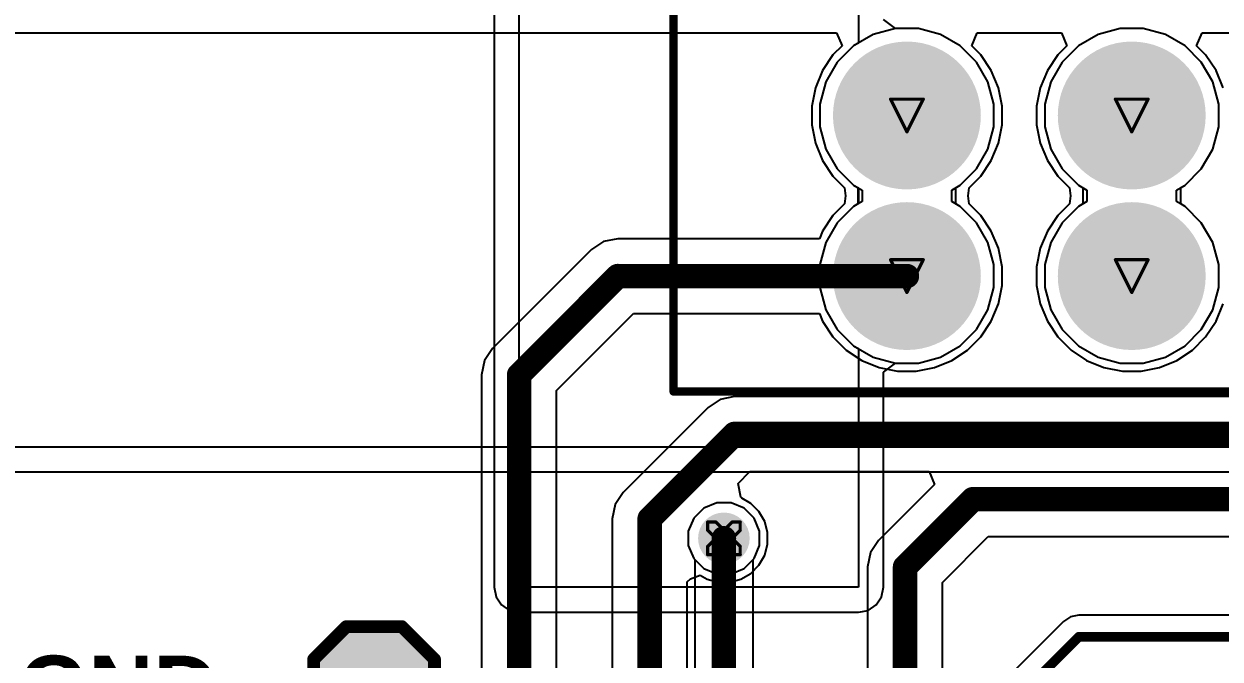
# Model space of a CAD drawing. Header units: inches. Extents: x 0 to 5379, y 0 to 5429.
# Drawn here: x 203.45 to 222.07, y 19.56 to 29.45 of the extents above; entities that cross this region are included whole.
import ezdxf

# ---------------------------------------------------------------- set-up
doc = ezdxf.new("R2010")
doc.units = ezdxf.units.IN
for name, color, linetype in [('Bottom Layer', 5, 'Continuous'), ('Bottom Solder', 6, 'Continuous'), ('Drill Drawing', 1, 'Continuous'), ('GND01', 16, 'Continuous'), ('GND02', 76, 'Continuous'), ('Multi-Layer', 9, 'Continuous'), ('Pad Holes', 156, 'Continuous'), ('PWR', 156, 'Continuous'), ('SIG 01', 90, 'Continuous'), ('Top Layer', 1, 'Continuous'), ('Top Overlay', 2, 'Continuous'), ('Top Paste', 8, 'Continuous'), ('Top Solder', 216, 'Continuous'), ('Via Holes', 16, 'Continuous')]:
    doc.layers.add(name, color=color, linetype=linetype)
doc.styles.add('Arial_Bold', font='', dxfattribs={"height": 0.2})
doc.styles.get('Arial_Bold').set_extended_font_data('Arial', bold=True)

# ---------------------------------------------------------------- blocks, each defined once
blk = doc.blocks.new('T__________6')
at = {"layer": 'Top Layer'}
blk.add_hatch(color=1, dxfattribs=at).paths.add_polyline_path([(0.381, 0.762), (-0.381, 0.762), (-0.762, 0.381), (-0.762, -0.381), (-0.381, -0.762), (0.381, -0.762), (0.762, -0.381), (0.762, 0.381)])
at = {"layer": 'Top Paste'}
blk.add_hatch(color=8, dxfattribs=at).paths.add_polyline_path([(0.381, 0.762), (-0.381, 0.762), (-0.762, 0.381), (-0.762, -0.381), (-0.381, -0.762), (0.381, -0.762), (0.762, -0.381), (0.762, 0.381)])
at = {"layer": 'Top Solder'}
blk.add_hatch(color=216, dxfattribs=at).paths.add_polyline_path([(0.432, 0.864), (-0.432, 0.864), (-0.864, 0.432), (-0.864, -0.432), (-0.432, -0.864), (0.432, -0.864), (0.864, -0.432), (0.864, 0.432)])
at = {"layer": 'Top Overlay'}
for points in [[(-0.94, 0.432, 0.2, 0.2, 0), (-0.432, 0.94, 0.2, 0.2, 0)], [(0.432, 0.94, 0.2, 0.2, 0), (-0.432, 0.94, 0.2, 0.2, 0)], [(0.94, 0.432, 0.2, 0.2, 0), (0.432, 0.94, 0.2, 0.2, 0)], [(-0.94, -0.432, 0.2, 0.2, 0), (-0.94, 0.432, 0.2, 0.2, 0)], [(0.94, -0.432, 0.2, 0.2, 0), (0.94, 0.432, 0.2, 0.2, 0)], [(-0.432, -0.94, 0.2, 0.2, 0), (-0.94, -0.432, 0.2, 0.2, 0)], [(0.432, -0.94, 0.2, 0.2, 0), (0.94, -0.432, 0.2, 0.2, 0)], [(0.432, -0.94, 0.2, 0.2, 0), (-0.432, -0.94, 0.2, 0.2, 0)]]:
    blk.add_lwpolyline(points, format="xyseb", dxfattribs=at)
for points in [[(-0.482, 0.94, 0.1, 0.1, 1), (-0.382, 0.94, 0.1, 0.1, 1)], [(-0.482, 0.94, 0.1, 0.1, 1), (-0.382, 0.94, 0.1, 0.1, 1)], [(0.382, 0.94, 0.1, 0.1, 1), (0.482, 0.94, 0.1, 0.1, 1)], [(0.382, 0.94, 0.1, 0.1, 1), (0.482, 0.94, 0.1, 0.1, 1)], [(-0.99, 0.432, 0.1, 0.1, 1), (-0.89, 0.432, 0.1, 0.1, 1)], [(-0.99, 0.432, 0.1, 0.1, 1), (-0.89, 0.432, 0.1, 0.1, 1)], [(0.89, 0.432, 0.1, 0.1, 1), (0.99, 0.432, 0.1, 0.1, 1)], [(0.89, 0.432, 0.1, 0.1, 1), (0.99, 0.432, 0.1, 0.1, 1)], [(-0.99, -0.432, 0.1, 0.1, 1), (-0.89, -0.432, 0.1, 0.1, 1)], [(-0.99, -0.432, 0.1, 0.1, 1), (-0.89, -0.432, 0.1, 0.1, 1)], [(0.89, -0.432, 0.1, 0.1, 1), (0.99, -0.432, 0.1, 0.1, 1)], [(0.89, -0.432, 0.1, 0.1, 1), (0.99, -0.432, 0.1, 0.1, 1)], [(-0.482, -0.94, 0.1, 0.1, 1), (-0.382, -0.94, 0.1, 0.1, 1)], [(-0.482, -0.94, 0.1, 0.1, 1), (-0.382, -0.94, 0.1, 0.1, 1)], [(0.382, -0.94, 0.1, 0.1, 1), (0.482, -0.94, 0.1, 0.1, 1)], [(0.382, -0.94, 0.1, 0.1, 1), (0.482, -0.94, 0.1, 0.1, 1)]]:
    blk.add_lwpolyline(points, format="xyseb", close=True, dxfattribs=at)
blk = doc.blocks.new('178_6165_0002_15')
at = {"layer": 'Bottom Layer'}
h = blk.add_hatch(color=5, dxfattribs=at)
edge = h.paths.add_edge_path()
edge.add_arc((2.9, 1.25), 1.1, 0, 360)
h = blk.add_hatch(color=5, dxfattribs=at)
edge = h.paths.add_edge_path()
edge.add_arc((6.4, 1.25), 1.1, 0, 360)
h = blk.add_hatch(color=5, dxfattribs=at)
edge = h.paths.add_edge_path()
edge.add_arc((2.9, -1.25), 1.1, 0, 360)
h = blk.add_hatch(color=5, dxfattribs=at)
edge = h.paths.add_edge_path()
edge.add_arc((6.4, -1.25), 1.1, 0, 360)
at = {"layer": 'Bottom Solder'}
h = blk.add_hatch(color=6, dxfattribs=at)
edge = h.paths.add_edge_path()
edge.add_arc((2.9, 1.25), 1.151, 0, 360)
h = blk.add_hatch(color=6, dxfattribs=at)
edge = h.paths.add_edge_path()
edge.add_arc((6.4, 1.25), 1.151, 0, 360)
h = blk.add_hatch(color=6, dxfattribs=at)
edge = h.paths.add_edge_path()
edge.add_arc((2.9, -1.25), 1.151, 0, 360)
h = blk.add_hatch(color=6, dxfattribs=at)
edge = h.paths.add_edge_path()
edge.add_arc((6.4, -1.25), 1.151, 0, 360)
at = {"layer": 'GND01'}
h = blk.add_hatch(color=16, dxfattribs=at)
edge = h.paths.add_edge_path()
edge.add_arc((2.9, 1.25), 1.1, 0, 360)
h = blk.add_hatch(color=16, dxfattribs=at)
edge = h.paths.add_edge_path()
edge.add_arc((6.4, 1.25), 1.1, 0, 360)
h = blk.add_hatch(color=16, dxfattribs=at)
edge = h.paths.add_edge_path()
edge.add_arc((2.9, -1.25), 1.1, 0, 360)
h = blk.add_hatch(color=16, dxfattribs=at)
edge = h.paths.add_edge_path()
edge.add_arc((6.4, -1.25), 1.1, 0, 360)
at = {"layer": 'GND02'}
h = blk.add_hatch(color=76, dxfattribs=at)
edge = h.paths.add_edge_path()
edge.add_arc((2.9, 1.25), 1.1, 0, 360)
h = blk.add_hatch(color=76, dxfattribs=at)
edge = h.paths.add_edge_path()
edge.add_arc((6.4, 1.25), 1.1, 0, 360)
h = blk.add_hatch(color=76, dxfattribs=at)
edge = h.paths.add_edge_path()
edge.add_arc((2.9, -1.25), 1.1, 0, 360)
h = blk.add_hatch(color=76, dxfattribs=at)
edge = h.paths.add_edge_path()
edge.add_arc((6.4, -1.25), 1.1, 0, 360)
at = {"layer": 'Multi-Layer'}
h = blk.add_hatch(color=9, dxfattribs=at)
edge = h.paths.add_edge_path()
edge.add_arc((2.9, 1.25), 1.1, 0, 360)
h = blk.add_hatch(color=9, dxfattribs=at)
edge = h.paths.add_edge_path()
edge.add_arc((6.4, 1.25), 1.1, 0, 360)
h = blk.add_hatch(color=9, dxfattribs=at)
edge = h.paths.add_edge_path()
edge.add_arc((2.9, -1.25), 1.1, 0, 360)
h = blk.add_hatch(color=9, dxfattribs=at)
edge = h.paths.add_edge_path()
edge.add_arc((6.4, -1.25), 1.1, 0, 360)
at = {"layer": 'Pad Holes'}
h = blk.add_hatch(color=7, dxfattribs=at)
edge = h.paths.add_edge_path()
edge.add_arc((2.9, 1.25), 0.75, 0, 360)
h = blk.add_hatch(color=7, dxfattribs=at)
edge = h.paths.add_edge_path()
edge.add_arc((6.4, 1.25), 0.75, 0, 360)
h = blk.add_hatch(color=7, dxfattribs=at)
edge = h.paths.add_edge_path()
edge.add_arc((2.9, -1.25), 0.75, 0, 360)
h = blk.add_hatch(color=7, dxfattribs=at)
edge = h.paths.add_edge_path()
edge.add_arc((6.4, -1.25), 0.75, 0, 360)
at = {"layer": 'PWR'}
h = blk.add_hatch(color=156, dxfattribs=at)
edge = h.paths.add_edge_path()
edge.add_arc((2.9, 1.25), 1.1, 0, 360)
h = blk.add_hatch(color=156, dxfattribs=at)
edge = h.paths.add_edge_path()
edge.add_arc((6.4, 1.25), 1.1, 0, 360)
h = blk.add_hatch(color=156, dxfattribs=at)
edge = h.paths.add_edge_path()
edge.add_arc((2.9, -1.25), 1.1, 0, 360)
h = blk.add_hatch(color=156, dxfattribs=at)
edge = h.paths.add_edge_path()
edge.add_arc((6.4, -1.25), 1.1, 0, 360)
at = {"layer": 'SIG 01'}
h = blk.add_hatch(color=90, dxfattribs=at)
edge = h.paths.add_edge_path()
edge.add_arc((2.9, 1.25), 1.1, 0, 360)
h = blk.add_hatch(color=90, dxfattribs=at)
edge = h.paths.add_edge_path()
edge.add_arc((6.4, 1.25), 1.1, 0, 360)
h = blk.add_hatch(color=90, dxfattribs=at)
edge = h.paths.add_edge_path()
edge.add_arc((2.9, -1.25), 1.1, 0, 360)
h = blk.add_hatch(color=90, dxfattribs=at)
edge = h.paths.add_edge_path()
edge.add_arc((6.4, -1.25), 1.1, 0, 360)
at = {"layer": 'Top Layer'}
h = blk.add_hatch(color=1, dxfattribs=at)
edge = h.paths.add_edge_path()
edge.add_arc((2.9, 1.25), 1.1, 0, 360)
h = blk.add_hatch(color=1, dxfattribs=at)
edge = h.paths.add_edge_path()
edge.add_arc((6.4, 1.25), 1.1, 0, 360)
h = blk.add_hatch(color=1, dxfattribs=at)
edge = h.paths.add_edge_path()
edge.add_arc((2.9, -1.25), 1.1, 0, 360)
h = blk.add_hatch(color=1, dxfattribs=at)
edge = h.paths.add_edge_path()
edge.add_arc((6.4, -1.25), 1.1, 0, 360)
at = {"layer": 'Top Solder'}
h = blk.add_hatch(color=216, dxfattribs=at)
edge = h.paths.add_edge_path()
edge.add_arc((2.9, 1.25), 1.151, 0, 360)
h = blk.add_hatch(color=216, dxfattribs=at)
edge = h.paths.add_edge_path()
edge.add_arc((6.4, 1.25), 1.151, 0, 360)
h = blk.add_hatch(color=216, dxfattribs=at)
edge = h.paths.add_edge_path()
edge.add_arc((2.9, -1.25), 1.151, 0, 360)
h = blk.add_hatch(color=216, dxfattribs=at)
edge = h.paths.add_edge_path()
edge.add_arc((6.4, -1.25), 1.151, 0, 360)
at = {"layer": 'Top Overlay'}
for points in [[(10.033, 3.048, 0.127, 0.127, 0), (-10.033, 3.048, 0.127, 0.127, 0)], [(10.033, 3.048, 0.127, 0.127, 0), (10.033, -3.048, 0.127, 0.127, 0)]]:
    blk.add_lwpolyline(points, format="xyseb", dxfattribs=at)
blk.add_lwpolyline([(10.001, 3.048, 0.0635, 0.0635, 1), (10.065, 3.048, 0.0635, 0.0635, 1)], format="xyseb", close=True, dxfattribs=at)
blk.add_lwpolyline([(10.001, 3.048, 0.0635, 0.0635, 1), (10.065, 3.048, 0.0635, 0.0635, 1)], format="xyseb", close=True, dxfattribs=at)

msp = doc.modelspace()

# ---------------------------------------------------------------- hatches: boundary and pattern name
at = {"layer": 'Bottom Layer'}
h = msp.add_hatch(color=5, dxfattribs=at)
edge = h.paths.add_edge_path()
edge.add_arc((214.343, 21.438), 0.3, 0, 360)
at = {"layer": 'Bottom Solder'}
h = msp.add_hatch(color=6, dxfattribs=at)
edge = h.paths.add_edge_path()
edge.add_arc((214.343, 21.438), 0.402, 0, 360)
at = {"layer": 'GND01'}
h = msp.add_hatch(color=16, dxfattribs=at)
edge = h.paths.add_edge_path()
edge.add_arc((214.343, 21.438), 0.3, 0, 360)
at = {"layer": 'GND02'}
h = msp.add_hatch(color=76, dxfattribs=at)
edge = h.paths.add_edge_path()
edge.add_arc((214.343, 21.438), 0.3, 0, 360)
at = {"layer": 'PWR'}
h = msp.add_hatch(color=156, dxfattribs=at)
edge = h.paths.add_edge_path()
edge.add_arc((214.343, 21.438), 0.3, 0, 360)
at = {"layer": 'SIG 01'}
h = msp.add_hatch(color=90, dxfattribs=at)
edge = h.paths.add_edge_path()
edge.add_arc((214.343, 21.438), 0.3, 0, 360)
at = {"layer": 'Top Layer'}
h = msp.add_hatch(color=1, dxfattribs=at)
edge = h.paths.add_edge_path()
edge.add_arc((214.343, 21.438), 0.3, 0, 360)
at = {"layer": 'Top Solder'}
h = msp.add_hatch(color=216, dxfattribs=at)
edge = h.paths.add_edge_path()
edge.add_arc((214.343, 21.438), 0.402, 0, 360)
at = {"layer": 'Via Holes'}
h = msp.add_hatch(color=7, dxfattribs=at)
edge = h.paths.add_edge_path()
edge.add_arc((214.343, 21.438), 0.15, 0, 360)

# ---------------------------------------------------------------- linework, layer by layer
at = {"layer": 'Bottom Layer'}
for p, q in [((216.669, 29.283), (216.36, 29.104)), ((217.014, 29.375), (216.669, 29.283)), ((217.37, 29.375), (217.014, 29.375)), ((217.714, 29.283), (217.37, 29.375)), ((218.023, 29.104), (217.714, 29.283)), ((220.169, 29.283), (219.861, 29.104)), ((220.514, 29.375), (220.169, 29.283)), ((220.87, 29.375), (220.514, 29.375)), ((221.215, 29.283), (220.87, 29.375)), ((221.523, 29.104), (221.215, 29.283)), ((216.36, 29.104), (216.108, 28.852)), ((218.275, 28.852), (218.023, 29.104)), ((219.861, 29.104), (219.608, 28.852)), ((221.775, 28.852), (221.523, 29.104)), ((216.108, 28.852), (215.93, 28.544)), ((218.454, 28.544), (218.275, 28.852)), ((219.608, 28.852), (219.43, 28.544)), ((221.954, 28.544), (221.775, 28.852)), ((215.93, 28.544), (215.838, 28.199)), ((218.546, 28.199), (218.454, 28.544)), ((219.43, 28.544), (219.338, 28.199)), ((222.046, 28.199), (221.954, 28.544)), ((215.838, 28.199), (215.838, 27.843)), ((218.546, 27.843), (218.546, 28.199)), ((219.338, 28.199), (219.338, 27.843)), ((222.046, 27.843), (222.046, 28.199)), ((215.838, 27.843), (215.93, 27.498)), ((218.454, 27.498), (218.546, 27.843)), ((219.338, 27.843), (219.43, 27.498)), ((221.954, 27.498), (222.046, 27.843)), ((215.93, 27.498), (216.108, 27.19)), ((218.275, 27.19), (218.454, 27.498)), ((219.43, 27.498), (219.608, 27.19)), ((221.775, 27.19), (221.954, 27.498)), ((216.108, 27.19), (216.36, 26.937)), ((218.023, 26.937), (218.275, 27.19)), ((219.608, 27.19), (219.861, 26.937)), ((221.523, 26.937), (221.775, 27.19)), ((216.36, 26.937), (216.495, 26.86)), ((216.495, 26.86), (216.495, 26.682)), ((217.889, 26.86), (218.023, 26.937)), ((217.889, 26.682), (217.889, 26.86)), ((219.861, 26.937), (219.995, 26.86)), ((219.995, 26.86), (219.995, 26.682)), ((221.389, 26.86), (221.523, 26.937)), ((221.389, 26.682), (221.389, 26.86)), ((216.495, 26.682), (216.36, 26.604)), ((218.023, 26.604), (217.889, 26.682)), ((219.995, 26.682), (219.861, 26.604)), ((221.523, 26.604), (221.389, 26.682)), ((216.36, 26.604), (216.108, 26.352)), ((218.275, 26.352), (218.023, 26.604)), ((219.861, 26.604), (219.608, 26.352)), ((221.775, 26.352), (221.523, 26.604)), ((216.108, 26.352), (215.93, 26.043)), ((218.454, 26.043), (218.275, 26.352)), ((219.608, 26.352), (219.43, 26.043)), ((221.954, 26.043), (221.775, 26.352)), ((215.93, 26.043), (215.838, 25.699)), ((218.546, 25.699), (218.454, 26.043)), ((219.43, 26.043), (219.338, 25.699)), ((222.046, 25.699), (221.954, 26.043)), ((215.838, 25.699), (215.838, 25.343)), ((218.546, 25.343), (218.546, 25.699)), ((219.338, 25.699), (219.338, 25.343)), ((222.046, 25.343), (222.046, 25.699)), ((215.838, 25.343), (215.93, 24.998)), ((218.454, 24.998), (218.546, 25.343)), ((219.338, 25.343), (219.43, 24.998)), ((221.954, 24.998), (222.046, 25.343)), ((215.93, 24.998), (216.108, 24.689)), ((218.275, 24.689), (218.454, 24.998)), ((219.43, 24.998), (219.608, 24.689)), ((221.775, 24.689), (221.954, 24.998)), ((216.108, 24.689), (216.36, 24.437)), ((218.023, 24.437), (218.275, 24.689)), ((219.608, 24.689), (219.861, 24.437)), ((221.523, 24.437), (221.775, 24.689)), ((216.36, 24.437), (216.669, 24.259)), ((217.714, 24.259), (218.023, 24.437)), ((219.861, 24.437), (220.169, 24.259)), ((221.215, 24.259), (221.523, 24.437)), ((216.669, 24.259), (217.014, 24.167)), ((217.37, 24.167), (217.714, 24.259)), ((220.169, 24.259), (220.514, 24.167)), ((220.87, 24.167), (221.215, 24.259)), ((217.014, 24.167), (217.37, 24.167)), ((220.514, 24.167), (220.87, 24.167)), ((214.233, 21.992), (214.03, 21.907)), ((214.454, 21.992), (214.233, 21.992)), ((214.657, 21.907), (214.454, 21.992)), ((214.03, 21.907), (213.874, 21.751)), ((214.813, 21.751), (214.657, 21.907)), ((213.874, 21.751), (213.789, 21.548)), ((214.897, 21.548), (214.813, 21.751)), ((213.789, 21.548), (213.789, 21.327)), ((214.897, 21.327), (214.897, 21.548)), ((213.789, 21.327), (213.874, 21.124)), ((214.813, 21.124), (214.897, 21.327)), ((213.874, 21.124), (214.03, 20.968)), ((214.657, 20.968), (214.813, 21.124)), ((214.03, 20.968), (214.233, 20.884)), ((214.233, 20.884), (214.454, 20.884)), ((214.454, 20.884), (214.657, 20.968))]:
    msp.add_line(p, q, dxfattribs=at)
at = {"layer": 'Drill Drawing'}
for points in [[(216.938, 28.275, 0.0508, 0.0508, 0), (217.446, 28.275, 0.0508, 0.0508, 0)], [(216.938, 28.275, 0.0508, 0.0508, 0), (217.192, 27.767, 0.0508, 0.0508, 0)], [(217.192, 27.767, 0.0508, 0.0508, 0), (217.446, 28.275, 0.0508, 0.0508, 0)], [(220.438, 28.275, 0.0508, 0.0508, 0), (220.946, 28.275, 0.0508, 0.0508, 0)], [(220.438, 28.275, 0.0508, 0.0508, 0), (220.692, 27.767, 0.0508, 0.0508, 0)], [(220.692, 27.767, 0.0508, 0.0508, 0), (220.946, 28.275, 0.0508, 0.0508, 0)], [(216.938, 25.775, 0.0508, 0.0508, 0), (217.446, 25.775, 0.0508, 0.0508, 0)], [(216.938, 25.775, 0.0508, 0.0508, 0), (217.192, 25.267, 0.0508, 0.0508, 0)], [(217.192, 25.267, 0.0508, 0.0508, 0), (217.446, 25.775, 0.0508, 0.0508, 0)], [(220.438, 25.775, 0.0508, 0.0508, 0), (220.946, 25.775, 0.0508, 0.0508, 0)], [(220.438, 25.775, 0.0508, 0.0508, 0), (220.692, 25.267, 0.0508, 0.0508, 0)], [(220.692, 25.267, 0.0508, 0.0508, 0), (220.946, 25.775, 0.0508, 0.0508, 0)], [(214.089, 21.565, 0.0508, 0.0508, 0), (214.089, 21.692, 0.0508, 0.0508, 0)], [(214.089, 21.692, 0.0508, 0.0508, 0), (214.216, 21.692, 0.0508, 0.0508, 0)], [(214.216, 21.692, 0.0508, 0.0508, 0), (214.343, 21.565, 0.0508, 0.0508, 0)], [(214.343, 21.565, 0.0508, 0.0508, 0), (214.47, 21.692, 0.0508, 0.0508, 0)], [(214.47, 21.692, 0.0508, 0.0508, 0), (214.597, 21.692, 0.0508, 0.0508, 0)], [(214.597, 21.565, 0.0508, 0.0508, 0), (214.597, 21.692, 0.0508, 0.0508, 0)], [(214.089, 21.565, 0.0508, 0.0508, 0), (214.216, 21.438, 0.0508, 0.0508, 0)], [(214.089, 21.311, 0.0508, 0.0508, 0), (214.216, 21.438, 0.0508, 0.0508, 0)], [(214.47, 21.438, 0.0508, 0.0508, 0), (214.597, 21.565, 0.0508, 0.0508, 0)], [(214.47, 21.438, 0.0508, 0.0508, 0), (214.597, 21.311, 0.0508, 0.0508, 0)], [(214.089, 21.184, 0.0508, 0.0508, 0), (214.089, 21.311, 0.0508, 0.0508, 0)], [(214.216, 21.184, 0.0508, 0.0508, 0), (214.343, 21.311, 0.0508, 0.0508, 0)], [(214.343, 21.311, 0.0508, 0.0508, 0), (214.47, 21.184, 0.0508, 0.0508, 0)], [(214.597, 21.184, 0.0508, 0.0508, 0), (214.597, 21.311, 0.0508, 0.0508, 0)], [(214.089, 21.184, 0.0508, 0.0508, 0), (214.216, 21.184, 0.0508, 0.0508, 0)], [(214.47, 21.184, 0.0508, 0.0508, 0), (214.597, 21.184, 0.0508, 0.0508, 0)]]:
    msp.add_lwpolyline(points, format="xyseb", dxfattribs=at)
for points in [[(216.925, 28.275, 0.0254, 0.0254, 1), (216.951, 28.275, 0.0254, 0.0254, 1)], [(216.925, 28.275, 0.0254, 0.0254, 1), (216.951, 28.275, 0.0254, 0.0254, 1)], [(217.433, 28.275, 0.0254, 0.0254, 1), (217.459, 28.275, 0.0254, 0.0254, 1)], [(217.433, 28.275, 0.0254, 0.0254, 1), (217.459, 28.275, 0.0254, 0.0254, 1)], [(220.425, 28.275, 0.0254, 0.0254, 1), (220.451, 28.275, 0.0254, 0.0254, 1)], [(220.425, 28.275, 0.0254, 0.0254, 1), (220.451, 28.275, 0.0254, 0.0254, 1)], [(220.933, 28.275, 0.0254, 0.0254, 1), (220.959, 28.275, 0.0254, 0.0254, 1)], [(220.933, 28.275, 0.0254, 0.0254, 1), (220.959, 28.275, 0.0254, 0.0254, 1)], [(217.179, 27.767, 0.0254, 0.0254, 1), (217.205, 27.767, 0.0254, 0.0254, 1)], [(217.179, 27.767, 0.0254, 0.0254, 1), (217.205, 27.767, 0.0254, 0.0254, 1)], [(220.679, 27.767, 0.0254, 0.0254, 1), (220.705, 27.767, 0.0254, 0.0254, 1)], [(220.679, 27.767, 0.0254, 0.0254, 1), (220.705, 27.767, 0.0254, 0.0254, 1)], [(216.925, 25.775, 0.0254, 0.0254, 1), (216.951, 25.775, 0.0254, 0.0254, 1)], [(216.925, 25.775, 0.0254, 0.0254, 1), (216.951, 25.775, 0.0254, 0.0254, 1)], [(217.433, 25.775, 0.0254, 0.0254, 1), (217.459, 25.775, 0.0254, 0.0254, 1)], [(217.433, 25.775, 0.0254, 0.0254, 1), (217.459, 25.775, 0.0254, 0.0254, 1)], [(220.425, 25.775, 0.0254, 0.0254, 1), (220.451, 25.775, 0.0254, 0.0254, 1)], [(220.425, 25.775, 0.0254, 0.0254, 1), (220.451, 25.775, 0.0254, 0.0254, 1)], [(220.933, 25.775, 0.0254, 0.0254, 1), (220.959, 25.775, 0.0254, 0.0254, 1)], [(220.933, 25.775, 0.0254, 0.0254, 1), (220.959, 25.775, 0.0254, 0.0254, 1)], [(217.179, 25.267, 0.0254, 0.0254, 1), (217.205, 25.267, 0.0254, 0.0254, 1)], [(217.179, 25.267, 0.0254, 0.0254, 1), (217.205, 25.267, 0.0254, 0.0254, 1)], [(220.679, 25.267, 0.0254, 0.0254, 1), (220.705, 25.267, 0.0254, 0.0254, 1)], [(220.679, 25.267, 0.0254, 0.0254, 1), (220.705, 25.267, 0.0254, 0.0254, 1)], [(214.077, 21.692, 0.0254, 0.0254, 1), (214.102, 21.692, 0.0254, 0.0254, 1)], [(214.077, 21.692, 0.0254, 0.0254, 1), (214.102, 21.692, 0.0254, 0.0254, 1)], [(214.204, 21.692, 0.0254, 0.0254, 1), (214.229, 21.692, 0.0254, 0.0254, 1)], [(214.204, 21.692, 0.0254, 0.0254, 1), (214.229, 21.692, 0.0254, 0.0254, 1)], [(214.458, 21.692, 0.0254, 0.0254, 1), (214.483, 21.692, 0.0254, 0.0254, 1)], [(214.458, 21.692, 0.0254, 0.0254, 1), (214.483, 21.692, 0.0254, 0.0254, 1)], [(214.585, 21.692, 0.0254, 0.0254, 1), (214.61, 21.692, 0.0254, 0.0254, 1)], [(214.585, 21.692, 0.0254, 0.0254, 1), (214.61, 21.692, 0.0254, 0.0254, 1)], [(214.077, 21.565, 0.0254, 0.0254, 1), (214.102, 21.565, 0.0254, 0.0254, 1)], [(214.077, 21.565, 0.0254, 0.0254, 1), (214.102, 21.565, 0.0254, 0.0254, 1)], [(214.204, 21.438, 0.0254, 0.0254, 1), (214.229, 21.438, 0.0254, 0.0254, 1)], [(214.204, 21.438, 0.0254, 0.0254, 1), (214.229, 21.438, 0.0254, 0.0254, 1)], [(214.331, 21.565, 0.0254, 0.0254, 1), (214.356, 21.565, 0.0254, 0.0254, 1)], [(214.331, 21.565, 0.0254, 0.0254, 1), (214.356, 21.565, 0.0254, 0.0254, 1)], [(214.458, 21.438, 0.0254, 0.0254, 1), (214.483, 21.438, 0.0254, 0.0254, 1)], [(214.458, 21.438, 0.0254, 0.0254, 1), (214.483, 21.438, 0.0254, 0.0254, 1)], [(214.585, 21.565, 0.0254, 0.0254, 1), (214.61, 21.565, 0.0254, 0.0254, 1)], [(214.585, 21.565, 0.0254, 0.0254, 1), (214.61, 21.565, 0.0254, 0.0254, 1)], [(214.077, 21.311, 0.0254, 0.0254, 1), (214.102, 21.311, 0.0254, 0.0254, 1)], [(214.077, 21.311, 0.0254, 0.0254, 1), (214.102, 21.311, 0.0254, 0.0254, 1)], [(214.331, 21.311, 0.0254, 0.0254, 1), (214.356, 21.311, 0.0254, 0.0254, 1)], [(214.331, 21.311, 0.0254, 0.0254, 1), (214.356, 21.311, 0.0254, 0.0254, 1)], [(214.585, 21.311, 0.0254, 0.0254, 1), (214.61, 21.311, 0.0254, 0.0254, 1)], [(214.585, 21.311, 0.0254, 0.0254, 1), (214.61, 21.311, 0.0254, 0.0254, 1)], [(214.077, 21.184, 0.0254, 0.0254, 1), (214.102, 21.184, 0.0254, 0.0254, 1)], [(214.077, 21.184, 0.0254, 0.0254, 1), (214.102, 21.184, 0.0254, 0.0254, 1)], [(214.204, 21.184, 0.0254, 0.0254, 1), (214.229, 21.184, 0.0254, 0.0254, 1)], [(214.204, 21.184, 0.0254, 0.0254, 1), (214.229, 21.184, 0.0254, 0.0254, 1)], [(214.458, 21.184, 0.0254, 0.0254, 1), (214.483, 21.184, 0.0254, 0.0254, 1)], [(214.458, 21.184, 0.0254, 0.0254, 1), (214.483, 21.184, 0.0254, 0.0254, 1)], [(214.585, 21.184, 0.0254, 0.0254, 1), (214.61, 21.184, 0.0254, 0.0254, 1)], [(214.585, 21.184, 0.0254, 0.0254, 1), (214.61, 21.184, 0.0254, 0.0254, 1)]]:
    msp.add_lwpolyline(points, format="xyseb", close=True, dxfattribs=at)
at = {"layer": 'GND01'}
for p, q in [((216.669, 29.283), (216.36, 29.104)), ((217.014, 29.375), (216.669, 29.283)), ((217.37, 29.375), (217.014, 29.375)), ((217.714, 29.283), (217.37, 29.375)), ((218.023, 29.104), (217.714, 29.283)), ((220.169, 29.283), (219.861, 29.104)), ((220.514, 29.375), (220.169, 29.283)), ((220.87, 29.375), (220.514, 29.375)), ((221.215, 29.283), (220.87, 29.375)), ((221.523, 29.104), (221.215, 29.283)), ((216.36, 29.104), (216.108, 28.852)), ((218.275, 28.852), (218.023, 29.104)), ((219.861, 29.104), (219.608, 28.852)), ((221.775, 28.852), (221.523, 29.104)), ((216.108, 28.852), (215.93, 28.544)), ((218.454, 28.544), (218.275, 28.852)), ((219.608, 28.852), (219.43, 28.544)), ((221.954, 28.544), (221.775, 28.852)), ((215.93, 28.544), (215.838, 28.199)), ((218.546, 28.199), (218.454, 28.544)), ((219.43, 28.544), (219.338, 28.199)), ((222.046, 28.199), (221.954, 28.544)), ((215.838, 28.199), (215.838, 27.843)), ((218.546, 27.843), (218.546, 28.199)), ((219.338, 28.199), (219.338, 27.843)), ((222.046, 27.843), (222.046, 28.199)), ((215.838, 27.843), (215.93, 27.498)), ((218.454, 27.498), (218.546, 27.843)), ((219.338, 27.843), (219.43, 27.498)), ((221.954, 27.498), (222.046, 27.843)), ((215.93, 27.498), (216.108, 27.19)), ((218.275, 27.19), (218.454, 27.498)), ((219.43, 27.498), (219.608, 27.19)), ((221.775, 27.19), (221.954, 27.498)), ((216.108, 27.19), (216.36, 26.937)), ((218.023, 26.937), (218.275, 27.19)), ((219.608, 27.19), (219.861, 26.937)), ((221.523, 26.937), (221.775, 27.19)), ((216.36, 26.937), (216.429, 26.898)), ((216.429, 26.898), (216.429, 26.644)), ((217.955, 26.898), (218.023, 26.937)), ((217.955, 26.644), (217.955, 26.898)), ((219.861, 26.937), (219.929, 26.898)), ((219.929, 26.898), (219.929, 26.644)), ((221.455, 26.898), (221.523, 26.937)), ((221.455, 26.644), (221.455, 26.898)), ((216.429, 26.644), (216.36, 26.604)), ((218.023, 26.604), (217.955, 26.644)), ((219.929, 26.644), (219.861, 26.604)), ((221.523, 26.604), (221.455, 26.644)), ((216.36, 26.604), (216.108, 26.352)), ((218.275, 26.352), (218.023, 26.604)), ((219.861, 26.604), (219.608, 26.352)), ((221.775, 26.352), (221.523, 26.604)), ((216.108, 26.352), (215.93, 26.043)), ((218.454, 26.043), (218.275, 26.352)), ((219.608, 26.352), (219.43, 26.043)), ((221.954, 26.043), (221.775, 26.352)), ((215.93, 26.043), (215.838, 25.699)), ((218.546, 25.699), (218.454, 26.043)), ((219.43, 26.043), (219.338, 25.699)), ((222.046, 25.699), (221.954, 26.043)), ((215.838, 25.699), (215.838, 25.343)), ((218.546, 25.343), (218.546, 25.699)), ((219.338, 25.699), (219.338, 25.343)), ((222.046, 25.343), (222.046, 25.699)), ((215.838, 25.343), (215.93, 24.998)), ((218.454, 24.998), (218.546, 25.343)), ((219.338, 25.343), (219.43, 24.998)), ((221.954, 24.998), (222.046, 25.343)), ((215.93, 24.998), (216.108, 24.689)), ((218.275, 24.689), (218.454, 24.998)), ((219.43, 24.998), (219.608, 24.689)), ((221.775, 24.689), (221.954, 24.998)), ((216.108, 24.689), (216.36, 24.437)), ((218.023, 24.437), (218.275, 24.689)), ((219.608, 24.689), (219.861, 24.437)), ((221.523, 24.437), (221.775, 24.689)), ((216.36, 24.437), (216.669, 24.259)), ((217.714, 24.259), (218.023, 24.437)), ((219.861, 24.437), (220.169, 24.259)), ((221.215, 24.259), (221.523, 24.437)), ((216.669, 24.259), (217.014, 24.167)), ((217.37, 24.167), (217.714, 24.259)), ((220.169, 24.259), (220.514, 24.167)), ((220.87, 24.167), (221.215, 24.259)), ((217.014, 24.167), (217.37, 24.167)), ((220.514, 24.167), (220.87, 24.167)), ((214.233, 21.992), (214.03, 21.907)), ((214.454, 21.992), (214.233, 21.992)), ((214.657, 21.907), (214.454, 21.992)), ((214.03, 21.907), (213.874, 21.751)), ((214.813, 21.751), (214.657, 21.907)), ((213.874, 21.751), (213.789, 21.548)), ((214.897, 21.548), (214.813, 21.751)), ((213.789, 21.548), (213.789, 21.327)), ((214.897, 21.327), (214.897, 21.548)), ((213.789, 21.327), (213.874, 21.124)), ((214.813, 21.124), (214.897, 21.327)), ((213.874, 21.124), (214.03, 20.968)), ((214.657, 20.968), (214.813, 21.124)), ((214.03, 20.968), (214.233, 20.884)), ((214.233, 20.884), (214.454, 20.884)), ((214.454, 20.884), (214.657, 20.968))]:
    msp.add_line(p, q, dxfattribs=at)
at = {"layer": 'GND02'}
for p, q in [((216.669, 29.283), (216.36, 29.104)), ((217.014, 29.375), (216.669, 29.283)), ((217.37, 29.375), (217.014, 29.375)), ((217.714, 29.283), (217.37, 29.375)), ((218.023, 29.104), (217.714, 29.283)), ((220.169, 29.283), (219.861, 29.104)), ((220.514, 29.375), (220.169, 29.283)), ((220.87, 29.375), (220.514, 29.375)), ((221.215, 29.283), (220.87, 29.375)), ((221.523, 29.104), (221.215, 29.283)), ((216.36, 29.104), (216.108, 28.852)), ((218.275, 28.852), (218.023, 29.104)), ((219.861, 29.104), (219.608, 28.852)), ((221.775, 28.852), (221.523, 29.104)), ((216.108, 28.852), (215.93, 28.544)), ((218.454, 28.544), (218.275, 28.852)), ((219.608, 28.852), (219.43, 28.544)), ((221.954, 28.544), (221.775, 28.852)), ((215.93, 28.544), (215.838, 28.199)), ((218.546, 28.199), (218.454, 28.544)), ((219.43, 28.544), (219.338, 28.199)), ((222.046, 28.199), (221.954, 28.544)), ((215.838, 28.199), (215.838, 27.843)), ((218.546, 27.843), (218.546, 28.199)), ((219.338, 28.199), (219.338, 27.843)), ((222.046, 27.843), (222.046, 28.199)), ((215.838, 27.843), (215.93, 27.498)), ((218.454, 27.498), (218.546, 27.843)), ((219.338, 27.843), (219.43, 27.498)), ((221.954, 27.498), (222.046, 27.843)), ((215.93, 27.498), (216.108, 27.19)), ((218.275, 27.19), (218.454, 27.498)), ((219.43, 27.498), (219.608, 27.19)), ((221.775, 27.19), (221.954, 27.498)), ((216.108, 27.19), (216.36, 26.937)), ((218.023, 26.937), (218.275, 27.19)), ((219.608, 27.19), (219.861, 26.937)), ((221.523, 26.937), (221.775, 27.19)), ((216.36, 26.937), (216.429, 26.898)), ((216.429, 26.898), (216.429, 26.644)), ((217.955, 26.898), (218.023, 26.937)), ((217.955, 26.644), (217.955, 26.898)), ((219.861, 26.937), (219.929, 26.898)), ((219.929, 26.898), (219.929, 26.644)), ((221.455, 26.898), (221.523, 26.937)), ((221.455, 26.644), (221.455, 26.898)), ((216.429, 26.644), (216.36, 26.604)), ((218.023, 26.604), (217.955, 26.644)), ((219.929, 26.644), (219.861, 26.604)), ((221.523, 26.604), (221.455, 26.644)), ((216.36, 26.604), (216.108, 26.352)), ((218.275, 26.352), (218.023, 26.604)), ((219.861, 26.604), (219.608, 26.352)), ((221.775, 26.352), (221.523, 26.604)), ((216.108, 26.352), (215.93, 26.043)), ((218.454, 26.043), (218.275, 26.352)), ((219.608, 26.352), (219.43, 26.043)), ((221.954, 26.043), (221.775, 26.352)), ((215.93, 26.043), (215.838, 25.699)), ((218.546, 25.699), (218.454, 26.043)), ((219.43, 26.043), (219.338, 25.699)), ((222.046, 25.699), (221.954, 26.043)), ((215.838, 25.699), (215.838, 25.343)), ((218.546, 25.343), (218.546, 25.699)), ((219.338, 25.699), (219.338, 25.343)), ((222.046, 25.343), (222.046, 25.699)), ((215.838, 25.343), (215.93, 24.998)), ((218.454, 24.998), (218.546, 25.343)), ((219.338, 25.343), (219.43, 24.998)), ((221.954, 24.998), (222.046, 25.343)), ((215.93, 24.998), (216.108, 24.689)), ((218.275, 24.689), (218.454, 24.998)), ((219.43, 24.998), (219.608, 24.689)), ((221.775, 24.689), (221.954, 24.998)), ((216.108, 24.689), (216.36, 24.437)), ((218.023, 24.437), (218.275, 24.689)), ((219.608, 24.689), (219.861, 24.437)), ((221.523, 24.437), (221.775, 24.689)), ((216.36, 24.437), (216.669, 24.259)), ((217.714, 24.259), (218.023, 24.437)), ((219.861, 24.437), (220.169, 24.259)), ((221.215, 24.259), (221.523, 24.437)), ((216.669, 24.259), (217.014, 24.167)), ((217.37, 24.167), (217.714, 24.259)), ((220.169, 24.259), (220.514, 24.167)), ((220.87, 24.167), (221.215, 24.259)), ((217.014, 24.167), (217.37, 24.167)), ((220.514, 24.167), (220.87, 24.167)), ((214.233, 21.992), (214.03, 21.907)), ((214.454, 21.992), (214.233, 21.992)), ((214.657, 21.907), (214.454, 21.992)), ((214.03, 21.907), (213.874, 21.751)), ((214.813, 21.751), (214.657, 21.907)), ((213.874, 21.751), (213.789, 21.548)), ((214.897, 21.548), (214.813, 21.751)), ((213.789, 21.548), (213.789, 21.327)), ((214.897, 21.327), (214.897, 21.548)), ((213.789, 21.327), (213.874, 21.124)), ((214.813, 21.124), (214.897, 21.327)), ((213.874, 21.124), (214.03, 20.968)), ((214.657, 20.968), (214.813, 21.124)), ((214.03, 20.968), (214.233, 20.884)), ((214.233, 20.884), (214.454, 20.884)), ((214.454, 20.884), (214.657, 20.968))]:
    msp.add_line(p, q, dxfattribs=at)
at = {"layer": 'PWR'}
for p, q in [((216.438, 55.474), (216.438, 29.149)), ((211.155, 20.676), (211.155, 52.095)), ((210.766, 51.934), (210.766, 20.676)), ((217.014, 29.375), (216.827, 29.518)), ((217.37, 29.375), (217.014, 29.375)), ((217.714, 29.283), (217.37, 29.375)), ((218.023, 29.104), (217.714, 29.283)), ((220.169, 29.283), (219.861, 29.104)), ((220.514, 29.375), (220.169, 29.283)), ((220.87, 29.375), (220.514, 29.375)), ((221.215, 29.283), (220.87, 29.375)), ((221.523, 29.104), (221.215, 29.283)), ((216.36, 29.104), (216.108, 28.852)), ((216.438, 29.149), (216.36, 29.104)), ((218.275, 28.852), (218.023, 29.104)), ((219.861, 29.104), (219.608, 28.852)), ((221.775, 28.852), (221.523, 29.104)), ((216.108, 28.852), (215.93, 28.544)), ((218.454, 28.544), (218.275, 28.852)), ((219.608, 28.852), (219.43, 28.544)), ((221.954, 28.544), (221.775, 28.852)), ((215.93, 28.544), (215.838, 28.199)), ((218.546, 28.199), (218.454, 28.544)), ((219.43, 28.544), (219.338, 28.199)), ((222.046, 28.199), (221.954, 28.544)), ((215.838, 28.199), (215.838, 27.843)), ((218.546, 27.843), (218.546, 28.199)), ((219.338, 28.199), (219.338, 27.843)), ((222.046, 27.843), (222.046, 28.199)), ((215.838, 27.843), (215.93, 27.498)), ((218.454, 27.498), (218.546, 27.843)), ((219.338, 27.843), (219.43, 27.498)), ((221.954, 27.498), (222.046, 27.843)), ((215.93, 27.498), (216.108, 27.19)), ((218.275, 27.19), (218.454, 27.498)), ((219.43, 27.498), (219.608, 27.19)), ((221.775, 27.19), (221.954, 27.498)), ((216.108, 27.19), (216.36, 26.937)), ((218.023, 26.937), (218.275, 27.19)), ((219.608, 27.19), (219.861, 26.937)), ((221.523, 26.937), (221.775, 27.19)), ((216.36, 26.937), (216.438, 26.893)), ((216.438, 26.893), (216.438, 26.649)), ((217.955, 26.898), (218.023, 26.937)), ((217.955, 26.644), (217.955, 26.898)), ((219.861, 26.937), (219.929, 26.898)), ((219.929, 26.898), (219.929, 26.644)), ((221.455, 26.898), (221.523, 26.937)), ((221.455, 26.644), (221.455, 26.898)), ((216.438, 26.649), (216.36, 26.604)), ((218.023, 26.604), (217.955, 26.644)), ((219.929, 26.644), (219.861, 26.604)), ((221.523, 26.604), (221.455, 26.644)), ((216.36, 26.604), (216.108, 26.352)), ((218.275, 26.352), (218.023, 26.604)), ((219.861, 26.604), (219.608, 26.352)), ((221.775, 26.352), (221.523, 26.604)), ((216.108, 26.352), (215.93, 26.043)), ((218.454, 26.043), (218.275, 26.352)), ((219.608, 26.352), (219.43, 26.043)), ((221.954, 26.043), (221.775, 26.352)), ((215.93, 26.043), (215.838, 25.699)), ((218.546, 25.699), (218.454, 26.043)), ((219.43, 26.043), (219.338, 25.699)), ((222.046, 25.699), (221.954, 26.043)), ((215.838, 25.699), (215.838, 25.343)), ((218.546, 25.343), (218.546, 25.699)), ((219.338, 25.699), (219.338, 25.343)), ((222.046, 25.343), (222.046, 25.699)), ((215.838, 25.343), (215.93, 24.998)), ((218.454, 24.998), (218.546, 25.343)), ((219.338, 25.343), (219.43, 24.998)), ((221.954, 24.998), (222.046, 25.343)), ((215.93, 24.998), (216.108, 24.689)), ((218.275, 24.689), (218.454, 24.998)), ((219.43, 24.998), (219.608, 24.689)), ((221.775, 24.689), (221.954, 24.998)), ((216.108, 24.689), (216.36, 24.437)), ((218.023, 24.437), (218.275, 24.689)), ((219.608, 24.689), (219.861, 24.437)), ((221.523, 24.437), (221.775, 24.689)), ((216.36, 24.437), (216.438, 24.392)), ((216.438, 24.392), (216.438, 20.676)), ((217.714, 24.259), (218.023, 24.437)), ((219.861, 24.437), (220.169, 24.259)), ((221.215, 24.259), (221.523, 24.437)), ((217.37, 24.167), (217.714, 24.259)), ((220.169, 24.259), (220.514, 24.167)), ((220.87, 24.167), (221.215, 24.259)), ((216.827, 24.023), (217.014, 24.167)), ((216.827, 20.676), (216.827, 24.023)), ((217.014, 24.167), (217.37, 24.167)), ((220.514, 24.167), (220.87, 24.167)), ((210.766, 20.676), (210.796, 20.527)), ((216.438, 20.676), (211.155, 20.676)), ((216.797, 20.527), (216.827, 20.676)), ((210.796, 20.527), (210.88, 20.401)), ((216.713, 20.401), (216.797, 20.527)), ((210.88, 20.401), (211.006, 20.317)), ((211.006, 20.317), (211.155, 20.287)), ((216.438, 20.287), (216.587, 20.317)), ((216.587, 20.317), (216.713, 20.401)), ((211.155, 20.287), (216.438, 20.287))]:
    msp.add_line(p, q, dxfattribs=at)
at = {"layer": 'SIG 01'}
for p, q in [((188.227, 29.309), (216.098, 29.309)), ((216.098, 29.309), (216.182, 29.106)), ((218.201, 29.106), (218.286, 29.309)), ((218.286, 29.309), (219.598, 29.309)), ((219.598, 29.309), (219.682, 29.106)), ((221.702, 29.106), (221.786, 29.309)), ((221.786, 29.309), (225.398, 29.309)), ((216.182, 29.106), (216.041, 28.965)), ((218.342, 28.965), (218.201, 29.106)), ((219.682, 29.106), (219.542, 28.965)), ((221.842, 28.965), (221.702, 29.106)), ((216.041, 28.965), (215.879, 28.722)), ((218.504, 28.722), (218.342, 28.965)), ((219.542, 28.965), (219.379, 28.722)), ((222.004, 28.722), (221.842, 28.965)), ((215.879, 28.722), (215.768, 28.453)), ((218.616, 28.453), (218.504, 28.722)), ((219.379, 28.722), (219.268, 28.453)), ((222.116, 28.453), (222.004, 28.722)), ((215.768, 28.453), (215.711, 28.167)), ((218.673, 28.167), (218.616, 28.453)), ((219.268, 28.453), (219.211, 28.167)), ((215.711, 28.167), (215.711, 27.875)), ((218.673, 27.875), (218.673, 28.167)), ((219.211, 28.167), (219.211, 27.875)), ((215.711, 27.875), (215.768, 27.589)), ((218.616, 27.589), (218.673, 27.875)), ((219.211, 27.875), (219.268, 27.589)), ((215.768, 27.589), (215.879, 27.319)), ((218.504, 27.319), (218.616, 27.589)), ((219.268, 27.589), (219.379, 27.319)), ((215.879, 27.319), (216.041, 27.077)), ((218.342, 27.077), (218.504, 27.319)), ((219.379, 27.319), (219.542, 27.077)), ((216.041, 27.077), (216.221, 26.897)), ((218.163, 26.897), (218.342, 27.077)), ((219.542, 27.077), (219.721, 26.897)), ((216.221, 26.897), (216.236, 26.771)), ((218.148, 26.771), (218.163, 26.897)), ((219.721, 26.897), (219.736, 26.771)), ((216.221, 26.644), (216.041, 26.465)), ((216.236, 26.771), (216.221, 26.644)), ((218.163, 26.644), (218.148, 26.771)), ((218.342, 26.465), (218.163, 26.644)), ((219.721, 26.644), (219.542, 26.465)), ((219.736, 26.771), (219.721, 26.644)), ((216.041, 26.465), (215.879, 26.222)), ((218.504, 26.222), (218.342, 26.465)), ((219.542, 26.465), (219.379, 26.222)), ((212.693, 26.103), (212.47, 26.059)), ((215.83, 26.103), (212.693, 26.103)), ((215.879, 26.222), (215.83, 26.103)), ((218.616, 25.953), (218.504, 26.222)), ((219.379, 26.222), (219.268, 25.953)), ((212.281, 25.933), (210.743, 24.394)), ((212.47, 26.059), (212.281, 25.933)), ((218.673, 25.667), (218.616, 25.953)), ((219.268, 25.953), (219.211, 25.667)), ((218.673, 25.375), (218.673, 25.667)), ((219.211, 25.667), (219.211, 25.375)), ((218.616, 25.089), (218.673, 25.375)), ((219.211, 25.375), (219.268, 25.089)), ((218.504, 24.819), (218.616, 25.089)), ((219.268, 25.089), (219.379, 24.819)), ((222.004, 24.819), (222.116, 25.089)), ((211.738, 23.741), (212.935, 24.938)), ((212.935, 24.938), (215.83, 24.938)), ((215.83, 24.938), (215.879, 24.819)), ((215.879, 24.819), (216.041, 24.577)), ((218.342, 24.577), (218.504, 24.819)), ((219.379, 24.819), (219.542, 24.577)), ((221.842, 24.577), (222.004, 24.819)), ((210.743, 24.394), (210.617, 24.205)), ((216.041, 24.577), (216.248, 24.37)), ((218.136, 24.37), (218.342, 24.577)), ((219.542, 24.577), (219.748, 24.37)), ((221.636, 24.37), (221.842, 24.577)), ((216.248, 24.37), (216.49, 24.208)), ((216.49, 24.208), (216.76, 24.097)), ((217.624, 24.097), (217.893, 24.208)), ((217.893, 24.208), (218.136, 24.37)), ((219.748, 24.37), (219.99, 24.208)), ((219.99, 24.208), (220.26, 24.097)), ((221.124, 24.097), (221.393, 24.208)), ((221.393, 24.208), (221.636, 24.37)), ((210.617, 24.205), (210.572, 23.982)), ((216.76, 24.097), (217.046, 24.04)), ((217.046, 24.04), (217.338, 24.04)), ((217.338, 24.04), (217.624, 24.097)), ((220.26, 24.097), (220.546, 24.04)), ((220.546, 24.04), (220.838, 24.04)), ((220.838, 24.04), (221.124, 24.097)), ((210.572, 23.982), (210.572, 17.836)), ((211.738, 18.078), (211.738, 23.741)), ((214.096, 23.475), (212.775, 22.154)), ((214.285, 23.602), (214.096, 23.475)), ((214.508, 23.646), (214.285, 23.602)), ((251.968, 23.646), (214.508, 23.646)), ((214.563, 22.294), (214.749, 22.481)), ((214.749, 22.481), (217.54, 22.481)), ((217.54, 22.481), (217.624, 22.277)), ((214.605, 22.081), (214.563, 22.294)), ((217.624, 22.277), (216.751, 21.404)), ((212.775, 22.154), (212.649, 21.965)), ((214.62, 22.064), (214.605, 22.081)), ((214.762, 21.983), (214.62, 22.064)), ((214.888, 21.856), (214.762, 21.983)), ((212.649, 21.965), (212.604, 21.742)), ((214.978, 21.7), (214.888, 21.856)), ((212.604, 21.742), (212.604, 18.713)), ((215.024, 21.527), (214.978, 21.7)), ((215.024, 21.348), (215.024, 21.527)), ((217.746, 20.751), (218.459, 21.465)), ((218.459, 21.465), (243.984, 21.465)), ((214.978, 21.175), (215.024, 21.348)), ((216.751, 21.404), (216.625, 21.215)), ((214.888, 21.019), (214.978, 21.175)), ((216.625, 21.215), (216.58, 20.992)), ((213.826, 20.809), (213.973, 20.865)), ((213.973, 20.865), (214.081, 20.803)), ((214.606, 20.803), (214.762, 20.893)), ((214.762, 20.893), (214.888, 21.019)), ((216.58, 20.992), (216.58, 18.114)), ((213.77, 20.761), (213.826, 20.809)), ((213.77, 18.713), (213.77, 20.761)), ((214.081, 20.803), (214.254, 20.757)), ((214.254, 20.757), (214.433, 20.757)), ((214.433, 20.757), (214.606, 20.803)), ((217.746, 17.872), (217.746, 20.751))]:
    msp.add_line(p, q, dxfattribs=at)
for points in [[(211.155, 23.982, 0.381, 0.381, 0), (212.693, 25.521, 0.381, 0.381, 0)], [(212.693, 25.521, 0.381, 0.381, 0), (217.192, 25.521, 0.381, 0.381, 0)], [(211.155, 17.836, 0.381, 0.381, 0), (211.155, 23.982, 0.381, 0.381, 0)], [(213.187, 21.742, 0.381, 0.381, 0), (214.508, 23.063, 0.381, 0.381, 0)], [(214.508, 23.063, 0.381, 0.381, 0), (252.209, 23.063, 0.381, 0.381, 0)], [(217.163, 20.992, 0.381, 0.381, 0), (218.218, 22.047, 0.381, 0.381, 0)], [(218.218, 22.047, 0.381, 0.381, 0), (244.226, 22.047, 0.381, 0.381, 0)], [(213.187, 18.361, 0.381, 0.381, 0), (213.187, 21.742, 0.381, 0.381, 0)], [(217.163, 17.872, 0.381, 0.381, 0), (217.163, 20.992, 0.381, 0.381, 0)]]:
    msp.add_lwpolyline(points, format="xyseb", dxfattribs=at)
for points in [[(212.598, 25.521, 0.191, 0.191, 1), (212.789, 25.521, 0.191, 0.191, 1)], [(212.598, 25.521, 0.191, 0.191, 1), (212.789, 25.521, 0.191, 0.191, 1)], [(217.097, 25.521, 0.191, 0.191, 1), (217.287, 25.521, 0.191, 0.191, 1)], [(211.06, 23.982, 0.191, 0.191, 1), (211.25, 23.982, 0.191, 0.191, 1)], [(211.06, 23.982, 0.191, 0.191, 1), (211.25, 23.982, 0.191, 0.191, 1)], [(214.412, 23.063, 0.191, 0.191, 1), (214.603, 23.063, 0.191, 0.191, 1)], [(214.412, 23.063, 0.191, 0.191, 1), (214.603, 23.063, 0.191, 0.191, 1)], [(218.123, 22.047, 0.191, 0.191, 1), (218.313, 22.047, 0.191, 0.191, 1)], [(218.123, 22.047, 0.191, 0.191, 1), (218.313, 22.047, 0.191, 0.191, 1)], [(213.092, 21.742, 0.191, 0.191, 1), (213.282, 21.742, 0.191, 0.191, 1)], [(213.092, 21.742, 0.191, 0.191, 1), (213.282, 21.742, 0.191, 0.191, 1)], [(217.068, 20.992, 0.191, 0.191, 1), (217.258, 20.992, 0.191, 0.191, 1)], [(217.068, 20.992, 0.191, 0.191, 1), (217.258, 20.992, 0.191, 0.191, 1)]]:
    msp.add_lwpolyline(points, format="xyseb", close=True, dxfattribs=at)
at = {"layer": 'Top Layer'}
for p, q in [((222.483, 22.86), (203.26, 22.86)), ((203.26, 22.472), (237.738, 22.472)), ((214.233, 21.992), (214.03, 21.907)), ((214.454, 21.992), (214.233, 21.992)), ((214.657, 21.907), (214.454, 21.992)), ((214.03, 21.907), (213.874, 21.751)), ((214.813, 21.751), (214.657, 21.907)), ((213.874, 21.751), (213.789, 21.548)), ((214.897, 21.548), (214.813, 21.751)), ((213.789, 21.548), (213.789, 21.327)), ((214.897, 21.327), (214.897, 21.548)), ((213.789, 21.327), (213.874, 21.124)), ((214.813, 21.124), (214.897, 21.327)), ((213.874, 21.124), (213.89, 21.107)), ((213.89, 21.107), (213.89, 18.575)), ((214.797, 21.107), (214.813, 21.124)), ((214.797, 18.575), (214.797, 21.107)), ((219.631, 20.143), (218.805, 19.316)), ((219.74, 20.216), (219.631, 20.143)), ((219.869, 20.241), (219.74, 20.216)), ((232.267, 20.241), (219.869, 20.241))]:
    msp.add_line(p, q, dxfattribs=at)
for points in [[(214.343, 17.07, 0.381, 0.381, 0), (214.343, 21.438, 0.381, 0.381, 0)], [(219.043, 19.078, 0.152, 0.152, 0), (219.869, 19.905, 0.152, 0.152, 0)], [(219.869, 19.905, 0.152, 0.152, 0), (232.267, 19.905, 0.152, 0.152, 0)]]:
    msp.add_lwpolyline(points, format="xyseb", dxfattribs=at)
for points in [[(214.248, 21.438, 0.191, 0.191, 1), (214.439, 21.438, 0.191, 0.191, 1)], [(219.831, 19.905, 0.0762, 0.0762, 1), (219.907, 19.905, 0.0762, 0.0762, 1)], [(219.831, 19.905, 0.0762, 0.0762, 1), (219.907, 19.905, 0.0762, 0.0762, 1)]]:
    msp.add_lwpolyline(points, format="xyseb", close=True, dxfattribs=at)

# ---------------------------------------------------------------- block references
for name, p, rotation in [('178_6165_0002_15', (223.592, 26.771), 180), ('T__________6', (208.898, 19.123), 270)]:
    msp.add_blockref(name, p, dxfattribs=dict(rotation=rotation))

# ---------------------------------------------------------------- texts
at = {"layer": 'Top Overlay', "style": 'Arial_Bold'}
msp.add_text('GND', height=1, dxfattribs=at).set_placement((203.366, 18.612))

doc.saveas('drawing.dxf')
